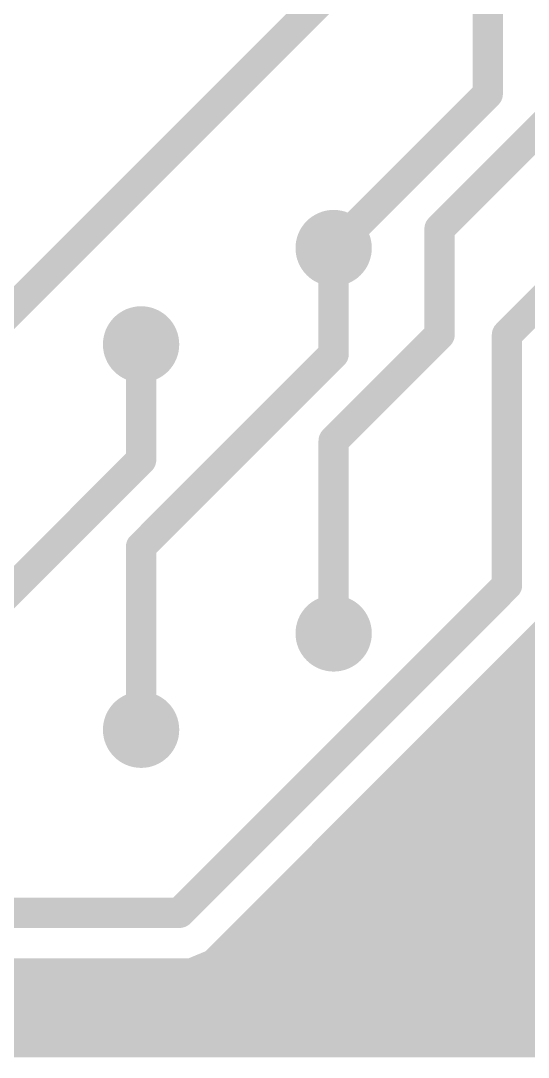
# Model space of a CAD drawing. Extents: x 5.3 to 94.7, y 6.6 to 67.
# Drawn here: x 59.05 to 72.44, y 6.6 to 33.93 of the extents above; entities that cross this region are included whole.
import ezdxf

# ---------------------------------------------------------------- set-up
doc = ezdxf.new("R2010")
doc.units = 0
doc.layers.add('16', color=175, linetype='CONTINUOUS')
doc.layers.add('17', color=82, linetype='CONTINUOUS')

# ---------------------------------------------------------------- blocks, each defined once
blk = doc.blocks.new('ROUNDP')
at = {"const_width": 0.5}
blk.add_lwpolyline([(0, -0.25, 1), (0, 0.25, 1), (0, -0.25)], format="xyb", dxfattribs=at)

msp = doc.modelspace()

# ---------------------------------------------------------------- linework, layer by layer
at = {"layer": '16'}
for points, const_width in [([(71.374, 32.004), (71.374, 44.958)], 0.8), ([(77.47, 35.814), (70.104, 28.448)], 0.8), ([(67.31, 34.798), (53.848, 21.336)], 0.8), ([(67.31, 27.94), (71.374, 32.004)], 0.8), ([(71.882, 25.654), (76.454, 30.226)], 0.8), ([(70.104, 28.448), (70.104, 25.654)], 0.8), ([(67.31, 27.94), (67.31, 25.146)], 0.8), ([(70.104, 25.654), (67.31, 22.86)], 0.8), ([(71.882, 19.05), (71.882, 25.654)], 0.8), ([(62.23, 22.352), (62.23, 25.4)], 0.8), ([(67.31, 25.146), (62.23, 20.066)], 0.8), ([(71.12, 15.748), (79.756, 24.384)], 0.8), ([(67.31, 22.86), (67.31, 17.78)], 0.8), ([(55.88, 16.002), (62.23, 22.352)], 0.8), ([(62.23, 20.066), (62.23, 15.24)], 0.8), ([(63.246, 10.414), (71.882, 19.05)], 0.8), ([(64.4356, 9.6192), (73.0716, 18.2552)], 0.4064), ([(72.2916, 17.4752), (75.4604, 17.4752)], 0.4064), ([(71.8852, 17.0688), (75.5894, 17.0688)], 0.4064), ([(71.4788, 16.6624), (75.7578, 16.6624)], 0.4064), ([(71.0724, 16.256), (76.152, 16.256)], 0.4064), ([(64.008, 8.636), (71.12, 15.748)], 0.8), ([(71.374, 15.494), (71.12, 15.748)], 0.8), ([(70.666, 15.8496), (76.8791, 15.8496)], 0.4064), ([(71.374, 15.494), (89.916, 15.494)], 0.8), ([(70.2596, 15.4432), (94.4628, 15.4432)], 0.4064), ([(69.8532, 15.0368), (94.4628, 15.0368)], 0.4064), ([(69.4468, 14.6304), (94.4628, 14.6304)], 0.4064), ([(69.0404, 14.224), (94.4628, 14.224)], 0.4064), ([(68.634, 13.8176), (94.4628, 13.8176)], 0.4064), ([(68.2276, 13.4112), (94.4628, 13.4112)], 0.4064), ([(67.8212, 13.0048), (94.4628, 13.0048)], 0.4064), ([(67.4148, 12.5984), (94.4628, 12.5984)], 0.4064), ([(67.0084, 12.192), (94.4628, 12.192)], 0.4064), ([(66.602, 11.7856), (94.4628, 11.7856)], 0.4064), ([(66.1956, 11.3792), (94.4628, 11.3792)], 0.4064), ([(65.7892, 10.9728), (94.4628, 10.9728)], 0.4064), ([(54.356, 10.414), (63.246, 10.414)], 0.8), ([(65.3828, 10.5664), (94.4628, 10.5664)], 0.4064), ([(64.9764, 10.16), (94.4628, 10.16)], 0.4064), ([(64.57, 9.7536), (94.4628, 9.7536)], 0.4064), ([(64.0408, 9.2244), (64.4356, 9.6192)], 0.4064), ([(63.5251, 9.0108), (64.0408, 9.2244)], 0.4064), ([(64.1636, 9.3472), (94.4628, 9.3472)], 0.4064), ([(5.5372, 8.9408), (94.4628, 8.9408)], 0.4064), ([(52.832, 8.636), (64.008, 8.636)], 0.8), ([(54.0769, 9.0108), (63.5251, 9.0108)], 0.4064), ([(5.5372, 8.5344), (94.4628, 8.5344)], 0.4064), ([(5.5372, 8.128), (94.4628, 8.128)], 0.4064), ([(5.5372, 7.7216), (94.4628, 7.7216)], 0.4064), ([(5.5372, 7.3152), (94.4628, 7.3152)], 0.4064), ([(5.5372, 6.9088), (94.4628, 6.9088)], 0.4064), ([(94.4628, 6.8072), (5.5372, 6.8072)], 0.4064)]:
    msp.add_lwpolyline(points, dxfattribs=dict(at, const_width=const_width))
for points, const_width in [([(71.5154, 31.8626, 1), (71.2326, 32.1454)], 0.4), ([(71.174, 32.004, 1), (71.574, 32.004)], 0.4), ([(70.304, 28.448, 1), (69.904, 28.448)], 0.4), ([(69.9626, 28.5894, 1), (70.2454, 28.3066)], 0.4), ([(67.51, 27.94, 1), (67.11, 27.94)], 0.4), ([(67.1686, 28.0814, 1), (67.4514, 27.7986)], 0.4), ([(70.2454, 25.5126, 1), (69.9626, 25.7954)], 0.4), ([(72.082, 25.654, 1), (71.682, 25.654)], 0.4), ([(71.7406, 25.7954, 1), (72.0234, 25.5126)], 0.4), ([(62.43, 25.4, 1), (62.03, 25.4)], 0.4), ([(69.904, 25.654, 1), (70.304, 25.654)], 0.4), ([(67.4514, 25.0046, 1), (67.1686, 25.2874)], 0.4), ([(67.11, 25.146, 1), (67.51, 25.146)], 0.4), ([(67.51, 22.86, 1), (67.11, 22.86)], 0.4), ([(67.1686, 23.0014, 1), (67.4514, 22.7186)], 0.4), ([(62.3714, 22.2106, 1), (62.0886, 22.4934)], 0.4), ([(62.03, 22.352, 1), (62.43, 22.352)], 0.4), ([(62.43, 20.066, 1), (62.03, 20.066)], 0.4), ([(62.0886, 20.2074, 1), (62.3714, 19.9246)], 0.4), ([(72.0234, 18.9086, 1), (71.7406, 19.1914)], 0.4), ([(71.682, 19.05, 1), (72.082, 19.05)], 0.4), ([(67.11, 17.78, 1), (67.51, 17.78)], 0.4), ([(72.2916, 17.5768, 1), (72.2916, 17.3736)], 0.2032), ([(71.8852, 17.1704, 1), (71.8852, 16.9672)], 0.2032), ([(71.4788, 16.764, 1), (71.4788, 16.5608)], 0.2032), ([(71.0724, 16.3576, 1), (71.0724, 16.1544)], 0.2032), ([(71.2614, 15.8894, 1), (70.9786, 15.6066)], 0.4), ([(71.2614, 15.6066, 1), (70.9786, 15.8894)], 0.4), ([(70.666, 15.9512, 1), (70.666, 15.748)], 0.2032), ([(70.9786, 15.8894, 1), (71.2614, 15.6066)], 0.4), ([(71.374, 15.694, 1), (71.374, 15.294)], 0.4), ([(70.2596, 15.5448, 1), (70.2596, 15.3416)], 0.2032), ([(71.2326, 15.3526, 1), (71.5154, 15.6354)], 0.4), ([(62.03, 15.24, 1), (62.43, 15.24)], 0.4), ([(69.8532, 15.1384, 1), (69.8532, 14.9352)], 0.2032), ([(69.4468, 14.732, 1), (69.4468, 14.5288)], 0.2032), ([(69.0404, 14.3256, 1), (69.0404, 14.1224)], 0.2032), ([(68.634, 13.9192, 1), (68.634, 13.716)], 0.2032), ([(68.2276, 13.5128, 1), (68.2276, 13.3096)], 0.2032), ([(67.8212, 13.1064, 1), (67.8212, 12.9032)], 0.2032), ([(67.4148, 12.7, 1), (67.4148, 12.4968)], 0.2032), ([(67.0084, 12.2936, 1), (67.0084, 12.0904)], 0.2032), ([(66.602, 11.8872, 1), (66.602, 11.684)], 0.2032), ([(66.1956, 11.4808, 1), (66.1956, 11.2776)], 0.2032), ([(65.7892, 11.0744, 1), (65.7892, 10.8712)], 0.2032), ([(63.1046, 10.5554, 1), (63.3874, 10.2726)], 0.4), ([(63.246, 10.214, 1), (63.246, 10.614)], 0.4), ([(65.3828, 10.668, 1), (65.3828, 10.4648)], 0.2032), ([(64.9764, 10.2616, 1), (64.9764, 10.0584)], 0.2032), ([(64.57, 9.8552, 1), (64.57, 9.652)], 0.2032), ([(64.3637, 9.691, 1), (64.5074, 9.5473)], 0.2032), ([(64.5074, 9.5473, 1), (64.3637, 9.691)], 0.2032), ([(63.969, 9.2963, 1), (64.1127, 9.1526)], 0.2032), ([(64.0797, 9.1306, 1), (64.002, 9.3183)], 0.2032), ([(64.1636, 9.4488, 1), (64.1636, 9.2456)], 0.2032), ([(63.4862, 9.1047, 1), (63.564, 8.9169)], 0.2032), ([(63.5251, 8.9092, 1), (63.5251, 9.1124)], 0.2032), ([(64.008, 8.436, 1), (64.008, 8.836)], 0.4), ([(63.8666, 8.7774, 1), (64.1494, 8.4946)], 0.4)]:
    msp.add_lwpolyline(points, format="xyb", dxfattribs=dict(at, const_width=const_width))

# ---------------------------------------------------------------- block references
at = {"layer": '17', "xscale": 2.0128, "yscale": 2.0128}
msp.add_blockref('ROUNDP', (67.31, 27.94), dxfattribs=at)
for p, rotation in [((62.23, 25.4), 270), ((67.31, 17.78), 180), ((62.23, 15.24), 270)]:
    msp.add_blockref('ROUNDP', p, dxfattribs=dict(at, rotation=rotation))

doc.saveas('drawing.dxf')
